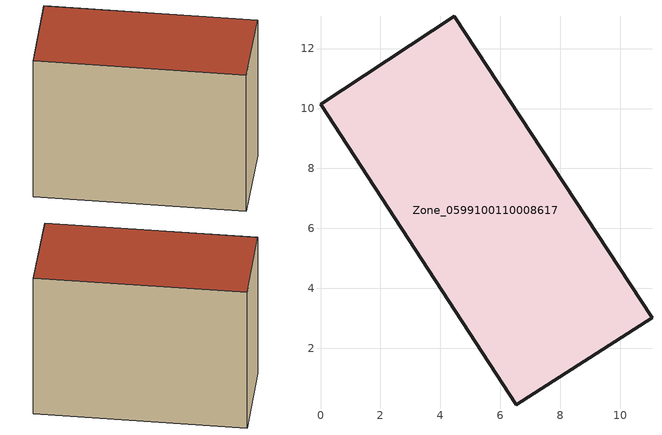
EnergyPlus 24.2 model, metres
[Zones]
Zone_0599100110008617
 floor ground (C_G): 11.06,3.03 6.53,0.12 0,10.15 4.46,13.08 z0.48
 wall outside (C_F): 11.06,3.03 4.46,13.08 0,10.15 6.53,0.12 11.06,3.03 z0.48:9.74
 roof outside (C_R): 6.53,0.12 11.06,3.03 4.46,13.08 0,10.15 z9.74
[BUILDING]
Pand.0599100110008617: North Axis=0; Terrain=City; Loads Convergence Tolerance Value=0.04; Temperature Convergence Tolerance Value=0.4; Solar Distribution=FullExterior; Maximum Number of Warmup Days=25; Minimum Number of Warmup Days=1
[Site:Location]
Rotterdam.The.Hague.AP_ZH_NLD Design_Conditions: Latitude=51.96; Longitude=4.45; Time Zone=1; Elevation=-4.5
[SITE:GROUNDTEMPERATURE:BUILDINGSURFACE]
18, 18, 18, 18, 18, 18, 18, 18, 18, 18, 18, 18
[MATERIAL] Thermal Absorptance=0.9; Solar Absorptance=0.7; Visible Absorptance=0.7
Name | Roughness | Thickness | Conductivity | Density | Specific Heat
G.TI.2015-2018 | MediumSmooth | 0.15 | 0.0428571 | 540 | 1210
F.TI.2015-2018 | Rough | 0.3 | 0.0666667 | 1920 | 840
R.TI.2015-2018 | MediumRough | 0.2 | 0.0333333 | 1500 | 1000
[CONSTRUCTION]
C_G: G.TI.2015-2018
C_F: F.TI.2015-2018
C_R: R.TI.2015-2018
[ZONE]
Zone_0599100110008617: Type=1; Multiplier=1; Ceiling Height=Autocalculate; Volume=Autocalculate; Floor Area=autocalculate; Part of Total Floor Area=Yes
[ZONEINFILTRATION:DESIGNFLOWRATE]
Infil_Zone_0599100110008617: Zone or ZoneList or Space or SpaceList=Zone_0599100110008617; Schedule=AlwaysOn; Design Flow Rate Calculation Method=Flow/Area; Flow Rate per Floor Area=0.0015; Constant Term Coefficient=1; Temperature Term Coefficient=0; Velocity Term Coefficient=0; Velocity Squared Term Coefficient=0
[HVACTEMPLATE:ZONE:IDEALLOADSAIRSYSTEM]
Zone_0599100110008617: Maximum Heating Supply Air Temperature=50; Minimum Cooling Supply Air Temperature=13; Maximum Heating Supply Air Humidity Ratio=0.0156; Minimum Cooling Supply Air Humidity Ratio=0.0077; Heating Limit=NoLimit; Cooling Limit=NoLimit; Dehumidification Control Type=ConstantSensibleHeatRatio; Cooling Sensible Heat Ratio=0.7; Dehumidification Setpoint=60; Humidification Control Type=None; Humidification Setpoint=30; Outdoor Air Method=None; Outdoor Air Flow Rate per Person=0.00944; Outdoor Air Flow Rate per Zone Floor Area=0; Outdoor Air Flow Rate per Zone=0; Demand Controlled Ventilation Type=None; Outdoor Air Economizer Type=NoEconomizer; Heat Recovery Type=None; Sensible Heat Recovery Effectiveness=0.7; Latent Heat Recovery Effectiveness=0.65
[ZONECONTROL:THERMOSTAT]
ThermostatControl_Zone_0599100110008617: Zone or ZoneList=Zone_0599100110008617; Control Type Schedule=DualSetpointControlType; Control 1=Thermostat_Zone_0599100110008617; Temperature Difference Between Cutout And Setpoint=0
[THERMOSTATSETPOINT:DUALSETPOINT]
Thermostat_Zone_0599100110008617: Heating Setpoint Temperature Schedule=HeatingSetpoint_Zone_0599100110008617; Cooling Setpoint Temperature Schedule=CoolingSetpoint_Zone_0599100110008617
[SCHEDULE:COMPACT]
HeatingSetpoint_Zone_0599100110008617: Through: 12/31, For: AllDays, Until: 24:00, 21
CoolingSetpoint_Zone_0599100110008617: Through: 12/31, For: AllDays, Until: 24:00, 24
DualSetpointControlType: Through: 12/31, For: AllDays, Until: 24:00, 4
AlwaysOn: Through: 12/31, For: AllDays, Until: 24:00, 1
